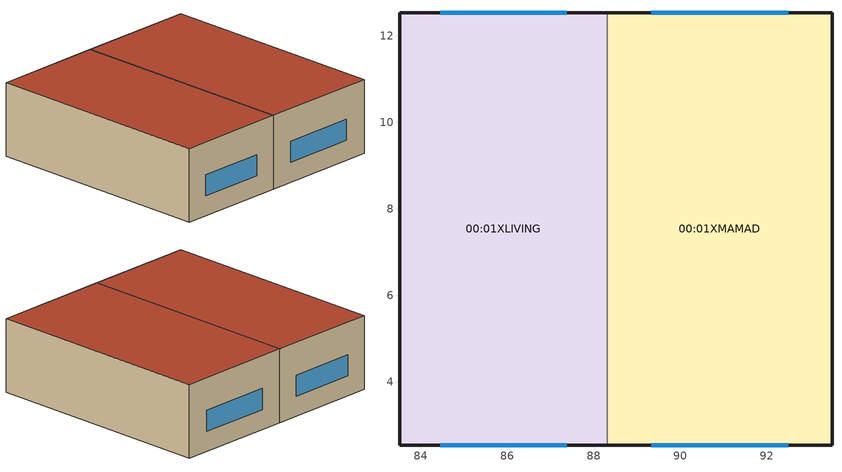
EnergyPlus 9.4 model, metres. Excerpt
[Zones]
00:01XLIVING
 floor ground (0_GroundFloor_0cm): 88.32,2.53 83.51,2.53 83.51,12.53 88.32,12.53 z0
 wall outside (0_ExtWall Pumice 22cm): 88.32,12.53 83.51,12.53 83.51,2.53 88.32,2.53 z0:3.15
 wall to 00:01XMAMAD (0_IntPartition 20cm concrete): 88.32,2.53 88.32,12.53 z0:3.15
 window (6+6+6 - 1001): 87.38,12.53 84.45,12.53 / 84.45,2.53 87.38,2.53 z0.85:1.75
 roof outside (0_FlatRoofTiled 5cm EPS): 83.51,2.53 88.32,2.53 88.32,12.53 83.51,12.53 z3.15
00:01XMAMAD
 floor ground (0_GroundFloor_0cm): 93.51,2.53 88.32,2.53 88.32,12.53 93.51,12.53 z0
 wall outside (0_ExtWall Pumice 22cm): 88.32,2.53 93.51,2.53 93.51,12.53 88.32,12.53 z0:3.15
 window (6+6+6 - 1001): 92.5,12.53 89.33,12.53 / 89.33,2.53 92.5,2.53 z0.85:1.75
 roof outside (0_FlatRoofTiled 5cm EPS): 88.32,2.53 93.51,2.53 93.51,12.53 88.32,12.53 z3.15
[Site:Location]
1 (01-01:31-12)  (01-01:31-12): Latitude=32; Longitude=34.9; Time Zone=2; Elevation {m}=49
[Site:GroundTemperature:BuildingSurface]
18, 18, 18, 18, 18, 18, 18, 18, 18, 18, 18, 18
[Site:GroundTemperature:Deep]
18, 18, 18, 18, 18, 18, 18, 18, 18, 18, 18, 18
[Site:GroundTemperature:Shallow]
18, 18, 18, 18, 18, 18, 18, 18, 18, 18, 18, 18
[Site:GroundTemperature:FCfactorMethod]
January FCfactorMethod ground temperature {C}=15.26; Februry FCfactorMethod ground temperature {C}=16.44; March FCfactorMethod ground temperature {C}=18.73; April FCfactorMethod ground temperature {C}=20.9; May FCfactorMethod ground temperature {C}=25; June FCfactorMethod ground temperature {C}=27.17; July FCfactorMethod ground temperature {C}=27.76; August FCfactorMethod ground temperature {C}=26.66; September FCfactorMethod ground temperature {C}=24.13; October FCfactorMethod ground temperature {C}=20.98; November FCfactorMethod ground temperature {C}=17.87; December FCfactorMethod ground temperature {C}=15.82
[Site:GroundReflectance]
0.2, 0.2, 0.2, 0.2, 0.2, 0.2, 0.2, 0.2, 0.2, 0.2, 0.2, 0.2
[Site:GroundReflectance:SnowModifier]
2, 2
[Building]
Residential 2023 test 2: North Axis=0; Terrain=Suburbs; Loads Convergence Tolerance=.04; Temperature Convergence Tolerance=.4; Solar Distribution=FullExterior; Maximum number of warmup days=25; Minimum number of warmup days=6
[Construction]
0_GroundFloor_0cm: _1045_RegularConcrete_1.1.1_.2, _1045 Sand and gravel_10.1_.08, _1045_Cemented Plaster_2.2_.02, _1045 Ceramic porcelain_12.1_.01
0_FlatRoofTiled 5cm EPS: _1045 Ceramic porcelain_12.1_.01, _1045_Cemented Plaster_2.2_.02, _1045 Sand and gravel_10.1_.08, _Bitumen_.005, _1045 Light Concrete Coarse Aggregate NonQuartsSand 1200_1.2.1_.05, _1045 Expanded Polystyrene EPS 30_14.1_.05, _1045_RegularConcrete_1.1.1_.2, _1045_IntTiah_Cement Lime Plaster_2.1_.015
0_IntPartition 20cm concrete: _1045_IntTiah_Cement Lime Plaster_2.1_.015, _1045_RegularConcrete_1.1.1_.2, _1045_IntTiah_Cement Lime Plaster_2.1_.015
0_ExtWall Pumice 22cm: _1045_Cemented Plaster_2.2_.02, _Block Pumice 22sm_.22, _1045_IntTiah_Cement Lime Plaster_2.1_.015
6+6+6 - 1001: 3, 1001, 3
6+6+6 - 2001: 30001, 3, 1001, 3
[WindowMaterial:Gas]
1001: Gas type (Air - Argon - Krypton - Xenon - SF6 - Custom)=Air; Thickness {m}=.006
[WindowMaterial:Glazing]
3: Optical data type {SpectralAverage or Spectral}=SpectralAverage; Thickness {m}=.006; Solar transmittance at normal incidence=.775; Solar reflectance at normal incidence: front side=.071; Solar reflectance at normal incidence: back side=.071; Visible transmittance at normal incidence=.881; Visible reflectance at normal incidence: front side=.08; Visible reflectance at normal incidence: back side=.08; IR transmittance at normal incidence=0; IR emissivity: front side=.84; IR emissivity: back side=.84; Conductivity {W/m-K}=.9; Dirt Correction Factor for Solar and Visible Transmittance=1
[WindowMaterial:Shade]
30001: Solar transmittance=0; Solar reflectance=.2; Visible transmittance=0; Visible reflectance=.2; IR Thermal emissivity=.9; IR Thermal transmittance=0; Thickness {m}=.01; Conductivity {W/m-K}=.1; Shade-to-glass distance=.05; Shade top opening multiplier=0; Shade bottom opening multiplier=0; Shade left-side opening multiplier=0; Shade right-side opening multiplier=0; Air-flow permeability=0
[Material] Thermal Emittance=.9; Solar Absorptance=.4; Visible Absorptance=.4
Name | Roughness | Thickness {m} | Conductivity {w/m-K} | Density {kg/m3} | Specific Heat {J/kg-K}
_1045_RegularConcrete_1.1.1_.2 | MediumRough | .2 | 2 | 2400 | 1000
_1045 Sand and gravel_10.1_.08 | Rough | .08 | 2 | 1950 | 1045
_1045_Cemented Plaster_2.2_.02 | Rough | .02 | 1 | 1800 | 1000
_1045 Ceramic porcelain_12.1_.01 | Smooth | .01 | 1.3 | 2300 | 840
_Bitumen_.005 | Rough | .005 | .17 | 1200 | 1660
_1045 Light Concrete Coarse Aggregate NonQuartsSand 1200_1.2.1_.05 | MediumRough | .05 | .62 | 1200 | 1000
_1045 Expanded Polystyrene EPS 30_14.1_.05 | Rough | .05 | .034 | 30 | 1450
_1045_IntTiah_Cement Lime Plaster_2.1_.015 | Smooth | .015 | .8 | 1600 | 1000
_Block Pumice 22sm_.22 | MediumRough | .22 | .244 | 795 | 970
[WindowShadingControl] Shading type=ExteriorShade; Name of glazed construction with shading=6+6+6 - 2001; Shading control type=OnIfScheduleAllows; Schedule=0_(2023) Baseline Residential Shading Schedule - Zones A/B; Shading control is scheduled=Yes; Glare control is active=No; Type of slat angle control=FixedSlatAngle; Setpoint 2=0; Multiple Surface Control Type=Group
Name | Zone | Fenestration Surface 1 | Fenestration Surface 2
11001 | 00:01XLIVING | 00:01XLIVING_Wall_3_0_0_0_0_0_Win | 00:01XLIVING_Wall_5_0_0_0_0_0_Win
21001 | 00:01XMAMAD | 00:01XMAMAD_Wall_3_0_0_0_0_0_Win | 00:01XMAMAD_Wall_5_0_0_0_0_0_Win
[Zone] Relative North (to building)=0; Zone Type=1; Zone multiplier=1; Zone inside convection algorithm=TARP; Part Of Total Floor Area=Yes
Name | Zone volume | Floor Area
00:01XLIVING | 151.353 | 48.0486
00:01XMAMAD | 163.647 | 51.9514
[PEOPLE] Number of People SCHEDULE=0_Baseline Residential Occupancy Schedule; Number of People Calculation Method=People/Area; People per Zone Floor Area=.04; radiant fraction=.3; User Specified Sensible Fraction=AutoCalculate; CO2 generation rate per unit of activity level (units m3/s-W=3.82e-08; Enable ASHRAE 55 comfort warnings=No; MRT Calculation Type=ZoneAveraged; Work Efficiency SCHEDULE Name (0.0-1.0,real)=Work efficiency; Clothing Insulation Calculation Method=ClothingInsulationSchedule; Air Velocity SCHEDULE Name (units m/s, real)=Default Air Velocity for Comfort Calculations
Name | Zone | Activity level SCHEDULE Name (units W/person, real) | Clothing Insulation SCHEDULE Name (real)
People 00:01XLIVING | 00:01XLIVING | Activity Schedule 15165 | Clothing Schedule 15165
People 00:01XMAMAD | 00:01XMAMAD | Activity Schedule 15172 | Clothing Schedule 15172
[Lights] Lighting SCHEDULE=0_Baseline Residential Lighting Schedule; Design Level calculation method=Watts/Area; Watts per Zone Area {W/m2}=2; Return Air Fraction=0; Radiant fraction=.28; Fraction Visible=.22; Fraction Replaceable=1
Name | Zone | LightsEndUseKey
00:01XLIVING General lighting | 00:01XLIVING | ELECTRIC EQUIPMENT#00:01XLIVING#GeneralLights
00:01XMAMAD General lighting | 00:01XMAMAD | ELECTRIC EQUIPMENT#00:01XMAMAD#GeneralLights
[OtherEquipment] Fuel Type=Electricity; Equipment SCHEDULE=0_(2023) Baseline Residential Equipment Schedule; Design Level calculation method=Watts/Area; Watts per Zone Area {watts/m2}=9; Latent fraction=0; Radiant fraction=.2; Fraction Lost=0; Carbon Dioxide Generation Rate=0; End-use category=General
Name | Zone
00:01XLIVING Miscellaneous gain | 00:01XLIVING
00:01XMAMAD Miscellaneous gain | 00:01XMAMAD
[ZoneInfiltration:DesignFlowRate] Infiltration SCHEDULE=On 24/7; Design Volume Flow Rate calculation method=Flow/zone; Constant Term Coefficient=1; Temperature Term Coefficient=0; Velocity Term Coefficient=0; Velocity Squared Term Coefficient=0
Name | Zone | Design Volume Flow Rate (m3/s)
00:01XLIVING Infiltration | 00:01XLIVING | .042043
00:01XMAMAD Infiltration | 00:01XMAMAD | .045458
[ZoneControl:Thermostat]
00:01XLIVING Thermostat: 00:01XLIVING, Zone Control Type Sched, ThermostatSetpoint:DualSetpoint, Dual Setpoint - Zone 00:01XLIVING
00:01XMAMAD Thermostat: 00:01XMAMAD, Zone Control Type Sched, ThermostatSetpoint:DualSetpoint, Dual Setpoint - Zone 00:01XMAMAD
[ThermostatSetpoint:DualSetpoint]
Dual Setpoint - Zone 00:01XLIVING: 00:01XLIVING Heating Setpoint Schedule, 00:01XLIVING Cooling SP Sch
Dual Setpoint - Zone 00:01XMAMAD: 00:01XMAMAD Heating Setpoint Schedule, 00:01XMAMAD Cooling SP Sch
[Zone equipment]
00:01XLIVING: 00:01XLIVING Ideal Loads Air
00:01XMAMAD: 00:01XMAMAD Ideal Loads Air
[ZoneHVAC:IdealLoadsAirSystem] Maximum Heating Supply Air Temperature {C}=50; Minimum Cooling Supply Air Temperature {C}=13; Maximum Heating Supply Air Humidity Ratio {kg-H2O/kg-air}=.016; Minimum Cooling Supply Air Humidity Ratio {kg-H2O/kg-air}=.008; Heating Limit=NoLimit; Cooling Limit=NoLimit; Dehumidification Control Type=None; Humidification Control Type=None; Outdoor Air Economizer Type=NoEconomizer; Heat Recovery Type=None
Name | Heating Availability Schedule | Cooling availability schedule
00:01XLIVING Ideal Loads Air | 00:01XLIVING Heating Availability Sch | 00:01XLIVING Cooling Availability Sch
00:01XMAMAD Ideal Loads Air | 00:01XMAMAD Heating Availability Sch | 00:01XMAMAD Cooling Availability Sch
[Schedule:Compact]
On; On 24/7: Any Number, Through: 12/31, For: AllDays, Until: 24:00, 1
Work efficiency: Any Number, Through: 12/31, For: AllDays, Until: 24:00, 0
Default Air Velocity for Comfort Calculations: Any Number, Through: 12/31, For: AllDays, Until: 24:00, 0.137
0_Baseline Residential Lighting Schedule: Fraction, Through: 31 Dec, For: AllDays, Until: 17:00, 0, Until: 24:00, 1
0_Baseline Residential Occupancy Schedule: Fraction, Through: 31 Dec, For: Alldays, Until: 08:00, 0.64, Until: 16:00, 0, Until: 24:00, 1
0_(2023) Baseline Residential Equipment Schedule: Fraction, Through: 31 Dec, For: AllDays, Until: 16:00, 0.11111, Until: 24:00, 1
0_(2023) Baseline Residential Shading Schedule - Zones A/B: On, Through: 31 Mar, For: Alldays, Until: 06:00, 1, Until: 18:00, 0, Until: 24:00, 1, Through: 30 Nov, For: Alldays, Until: 06:00, 0, Until: 18:00, 1, Until: 24:00, 0, Through: 31 Dec, For: Alldays, Until: 06:00, 1, Until: 18:00, 0, Until: 24:00, 1
Activity Schedule 15165; Activity Schedule 15172: Any Number, Through: 12/31, For: AllDays, Until: 24:00, 125
Clothing Schedule 15165; Clothing Schedule 15172: Any Number, Through: 4/1, For: AllDays, Until: 24:00, 1, Through: 9/30, For: AllDays, Until: 24:00, .5, Through: 12/31, For: AllDays, Until: 24:00, 1
00:01XLIVING Heating Setpoint Schedule; 00:01XMAMAD Heating Setpoint Schedule: Temperature, Through: 31 March, For: AllDays, Until: 24:00, 20, Through: 30 November, For: AllDays, Until: 24:00, -50, Through: 31 December, For: AllDays, Until: 24:00, 20
00:01XLIVING Heating Availability Sch; 00:01XMAMAD Heating Availability Sch: Temperature, Through: 31 March, For: AllDays, Until: 24:00, 1, Through: 30 November, For: AllDays, Until: 24:00, 0, Through: 31 December, For: AllDays, Until: 24:00, 1
00:01XLIVING Cooling SP Sch; 00:01XMAMAD Cooling SP Sch: Temperature, Through: 31 March, For: AllDays, Until: 24:00, 100, Through: 30 November, For: AllDays, Until: 24:00, 24, Through: 31 December, For: AllDays, Until: 24:00, 100
00:01XLIVING Cooling Availability Sch; 00:01XMAMAD Cooling Availability Sch: Temperature, Through: 31 March, For: AllDays, Until: 24:00, 0, Through: 30 November, For: AllDays, Until: 24:00, 1, Through: 31 December, For: AllDays, Until: 24:00, 0
[Schedule:Day:Hourly]
Summer Control Type Day Sch; Winter Control Type Day Sch: Control Type, 4, 4, 4, 4, 4, 4, 4, 4, 4, 4, 4, 4, 4, 4, 4, 4, 4, 4, 4, 4, 4, 4, 4, 4
[Schedule:Week:Daily]
Summer Control Type Week Sch: Summer Control Type Day Sch, Summer Control Type Day Sch, Summer Control Type Day Sch, Summer Control Type Day Sch, Summer Control Type Day Sch, Summer Control Type Day Sch, Summer Control Type Day Sch, Summer Control Type Day Sch, Summer Control Type Day Sch, Summer Control Type Day Sch, Summer Control Type Day Sch, Summer Control Type Day Sch
Winter Control Type Week Sch: Winter Control Type Day Sch, Winter Control Type Day Sch, Winter Control Type Day Sch, Winter Control Type Day Sch, Winter Control Type Day Sch, Winter Control Type Day Sch, Winter Control Type Day Sch, Winter Control Type Day Sch, Winter Control Type Day Sch, Winter Control Type Day Sch, Winter Control Type Day Sch, Winter Control Type Day Sch
[Schedule:Year]
Zone Control Type Sched: Control Type, Winter Control Type Week Sch, 1, 1, 3, 31, Summer Control Type Week Sch, 4, 1, 9, 30, Winter Control Type Week Sch, 10, 1, 12, 31
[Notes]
Geometry convention template : ASHRAE 90.1
Zone geometry and surface areas : 2-Outer
Zone volume calculation method : 2-Outer
Zone floor area calculation method : 2-Outer
Window to wall ratio method : 2-Outer
Hourly weather file: C:\ProgramData\DesignBuilder\Weather Data\ISR_TA_Tel.Aviv-Sde.Dov_.AP_.401762_TMYx.2007-2021_WindStandardized.epw
